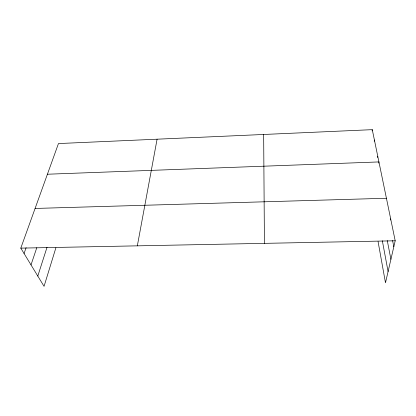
<?xml version="1.0" encoding="UTF-8"?>
<svg xmlns="http://www.w3.org/2000/svg" width="416" height="416" viewBox="0 0 416 416"><rect width="100%" height="100%" fill="white"/><g stroke="black" fill="none" stroke-linecap="round" stroke-linejoin="round"><path stroke-width="0.62" d="M372.096 130.894L372.273 129.662L58.458 143.562L20.8 248.128L44.049 286.338L55.895 247.79M374.223 141.242L374.41 140.01M377.567 157.518L377.764 156.286M378.726 163.16L378.929 161.928L47.414 174.226M137.337 245.846L157.087 139.194M390.411 220.012L390.666 218.811M372.273 129.662L395.2 240.791L385.486 282.797L378.056 241.498M37.794 276.058L47.008 247.343M31.008 264.909L36.79 247.707M24.066 253.5L26.104 247.723M35.09 208.447L386.422 198.255M20.8 248.128L395.2 240.791M392.569 240.516L393.827 246.735M387.27 240.562L390.915 259.314M382.335 240.75L388.086 271.56M263.661 134.472L264.425 243.355"/></g></svg>
